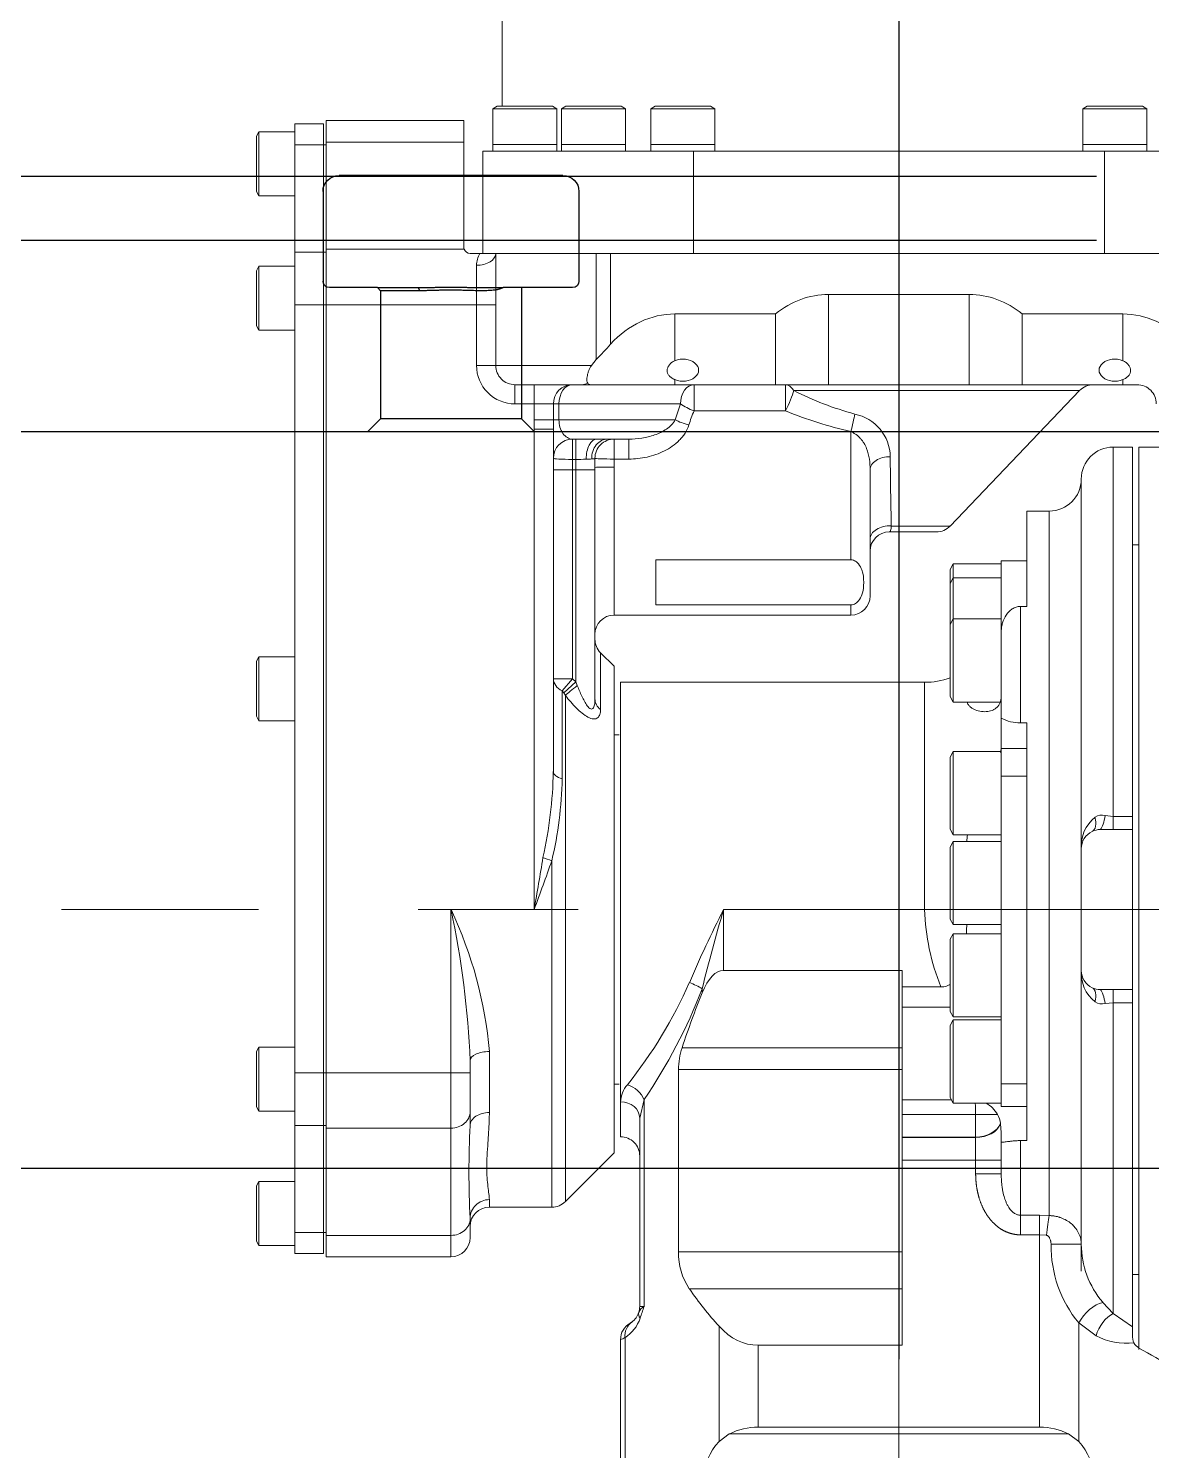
# Model space of a CAD drawing. Header units: millimetres. Extents: x 10462777 to 22643323, y 453826 to 1389191.
# Drawn here: x 11308204.7 to 11308380.3, y 597962.6 to 598184.8 of the extents above; entities that cross this region are included whole.
import ezdxf

# ---------------------------------------------------------------- set-up
doc = ezdxf.new("R2010")
doc.units = ezdxf.units.MM
doc.header["$LTSCALE"] = 200
doc.header["$MEASUREMENT"] = 0
for name, pattern in [('CENTER', [2, 1.25, -0.25, 0.25, -0.25]), ('CENTER2', [1.125, 0.75, -0.125, 0.125, -0.125]), ('DASHED', [3.5, 2, -1.5]), ('PHANTOM', [2.5, 1.25, -0.25, 0.25, -0.25, 0.25, -0.25])]:
    doc.linetypes.add(name, pattern=pattern)
doc.layers.get('0').update_dxf_attribs({"linetype": 'CONTINUOUS'})
for name, color, linetype in [('1', 1, 'CENTER'), ('2', 2, 'CONTINUOUS'), ('DV1_DEFAULT', 7, 'CONTINUOUS')]:
    doc.layers.add(name, color=color, linetype=linetype)
doc.layers.add('LAYOUT', color=8, linetype='CONTINUOUS', lineweight=25)
doc.layers.add('TOP$23', color=7, linetype='CONTINUOUS', true_color=0xffffff)

# ---------------------------------------------------------------- blocks, each defined once
blk = doc.blocks.new('r710ic')
at = {"layer": 'DV1_DEFAULT', "color": 7, "linetype": 'CENTER2', "lineweight": 0}
blk.add_line((273207.37, 104107.73), (273207.37, 104363.5), dxfattribs=at)
at = {"layer": 'DV1_DEFAULT', "color": 7, "linetype": 'Continuous', "lineweight": 0}
for p, q in [((273155.56, 104333.03), (273154.87, 104332.63)), ((273154.87, 104332.63), (273154.87, 104327.03)), ((273154.87, 104332.63), (273164.87, 104332.63)), ((273164.18, 104333.03), (273155.56, 104333.03)), ((273164.87, 104332.63), (273164.18, 104333.03)), ((273164.87, 104327.03), (273164.87, 104332.63)), ((273176.56, 104333.03), (273175.87, 104332.63)), ((273175.87, 104332.63), (273185.87, 104332.63)), ((273175.87, 104332.63), (273175.87, 104327.03)), ((273175.87, 104332.63), (273185.87, 104332.63)), ((273185.18, 104333.03), (273176.56, 104333.03)), ((273185.87, 104332.63), (273185.18, 104333.03)), ((273185.87, 104327.03), (273185.87, 104332.63)), ((273237.56, 104333.03), (273236.87, 104332.63)), ((273236.87, 104332.63), (273246.87, 104332.63)), ((273236.87, 104332.63), (273236.87, 104327.03)), ((273236.87, 104332.63), (273246.87, 104332.63)), ((273246.18, 104333.03), (273237.56, 104333.03)), ((273246.87, 104332.63), (273246.18, 104333.03)), ((273246.87, 104327.03), (273246.87, 104332.63)), ((273298.56, 104333.03), (273297.87, 104332.63)), ((273297.87, 104332.63), (273307.87, 104332.63)), ((273297.87, 104332.63), (273297.87, 104327.03)), ((273297.87, 104332.63), (273307.87, 104332.63)), ((273307.18, 104333.03), (273298.56, 104333.03)), ((273307.87, 104332.63), (273307.18, 104333.03)), ((273307.87, 104327.03), (273307.87, 104332.63)), ((273319.56, 104333.03), (273318.87, 104332.63)), ((273318.87, 104332.63), (273318.87, 104327.03)), ((273318.87, 104332.63), (273328.87, 104332.63)), ((273328.18, 104333.03), (273319.56, 104333.03)), ((273328.87, 104332.63), (273328.18, 104333.03)), ((273328.87, 104327.03), (273328.87, 104332.63)), ((273156.9, 104327.03), (273153.62, 104327.03)), ((273153.62, 104327.03), (273153.62, 104322.53)), ((273156.9, 104327.03), (273156.9, 104322.53)), ((273173.64, 104327.03), (273156.9, 104327.03)), ((273173.64, 104327.03), (273173.64, 104322.53)), ((273181.87, 104327.03), (273173.64, 104327.03)), ((273181.87, 104327.03), (273181.87, 104322.53)), ((273301.87, 104327.03), (273181.87, 104327.03)), ((273301.87, 104327.03), (273301.87, 104322.53)), ((273310.1, 104327.03), (273301.87, 104327.03)), ((273310.1, 104327.03), (273310.1, 104322.53)), ((273326.84, 104327.03), (273310.1, 104327.03)), ((273326.84, 104327.03), (273326.84, 104322.53)), ((273326.84, 104327.03), (273330.12, 104327.03)), ((273330.12, 104322.53), (273330.12, 104327.03)), ((273156.46, 104322.13), (273153.12, 104322.13)), ((273153.12, 104322.13), (273153.12, 104302.63)), ((273156.9, 104322.53), (273153.62, 104322.53)), ((273156.9, 104322.53), (273153.62, 104322.53)), ((273156.46, 104302.63), (273156.46, 104322.13)), ((273173.21, 104322.13), (273156.46, 104322.13)), ((273173.64, 104322.53), (273156.9, 104322.53)), ((273173.64, 104322.53), (273156.9, 104322.53)), ((273156.9, 104322.53), (273156.9, 104322.13)), ((273173.21, 104302.63), (273173.21, 104322.13)), ((273181.87, 104322.13), (273173.21, 104322.13)), ((273181.87, 104322.53), (273173.64, 104322.53)), ((273181.87, 104322.53), (273173.64, 104322.53)), ((273173.64, 104322.53), (273173.64, 104322.13)), ((273301.87, 104322.53), (273181.87, 104322.53)), ((273301.87, 104322.53), (273181.87, 104322.53)), ((273181.87, 104322.53), (273181.87, 104322.13)), ((273181.87, 104302.63), (273181.87, 104322.13)), ((273301.87, 104322.13), (273181.87, 104322.13)), ((273310.1, 104322.53), (273301.87, 104322.53)), ((273310.1, 104322.53), (273301.87, 104322.53)), ((273301.87, 104322.53), (273301.87, 104322.13)), ((273301.87, 104298.63), (273301.87, 104322.13)), ((273310.53, 104322.13), (273301.87, 104322.13)), ((273326.84, 104322.53), (273310.1, 104322.53)), ((273326.84, 104322.53), (273310.1, 104322.53)), ((273310.1, 104322.53), (273310.1, 104322.13)), ((273310.53, 104300.57), (273310.53, 104322.13)), ((273327.27, 104322.13), (273310.53, 104322.13)), ((273326.84, 104322.53), (273330.12, 104322.53)), ((273326.84, 104322.53), (273330.12, 104322.53)), ((273326.84, 104322.53), (273326.84, 104322.13)), ((273327.27, 104300.63), (273327.27, 104322.13)), ((273327.27, 104322.13), (273330.62, 104322.13)), ((273330.62, 104300.63), (273330.62, 104322.13)), ((273156.46, 104302.63), (273153.12, 104302.63)), ((273156.46, 104302.63), (273173.21, 104302.63)), ((273173.21, 104302.63), (273181.87, 104302.63)), ((273181.87, 104302.63), (273207.37, 104302.63)), ((273181.87, 104302.63), (273181.87, 104299.63)), ((273207.37, 104289.63), (273207.37, 104302.63)), ((273159.06, 104299.63), (273156.12, 104299.63)), ((273159.13, 104299.63), (273159.06, 104299.63)), ((273175.81, 104299.63), (273173.62, 104299.63)), ((273181.87, 104299.63), (273175.81, 104299.63)), ((273183.75, 104299.63), (273181.87, 104299.63)), ((273292.37, 104298.63), (273301.87, 104298.63)), ((273292.37, 104298.63), (273292.37, 104295.63)), ((273301.87, 104298.63), (273308.02, 104298.63)), ((273301.87, 104298.63), (273301.87, 104295.63)), ((273309.87, 104298.13), (273309.87, 104299.63)), ((273310.87, 104300.63), (273327.27, 104300.63)), ((273330.62, 104300.63), (273327.27, 104300.63)), ((273160.87, 104296.63), (273160.87, 104286.87)), ((273162.06, 104296.63), (273160.87, 104296.63)), ((273185.18, 104296.63), (273175.66, 104296.63)), ((273309.87, 104295.63), (273309.87, 104298.13)), ((273325.87, 104297.63), (273309.87, 104297.63)), ((273325.87, 104297.63), (273325.87, 104264.74)), ((273292.37, 104295.63), (273309.87, 104295.63)), ((273292.37, 104295.63), (273292.37, 104280.68)), ((273309.87, 104279.92), (273309.87, 104295.63)), ((273326.87, 104296.09), (273325.87, 104296.09)), ((273325.87, 104295.42), (273325.87, 104296.09)), ((273326.87, 104286.09), (273326.87, 104296.09)), ((273326.87, 104296.09), (273326.87, 104286.09)), ((273332.47, 104296.09), (273326.87, 104296.09)), ((273332.87, 104295.39), (273332.47, 104296.09)), ((273332.47, 104296.09), (273332.47, 104286.09)), ((273332.47, 104296.09), (273332.47, 104294.63)), ((273332.87, 104286.78), (273332.87, 104295.39)), ((273360.87, 104294.63), (273332.87, 104294.63)), ((273286.37, 104289.62), (273286.37, 104292.63)), ((273286.37, 104292.63), (273289.37, 104292.63)), ((273289.37, 104282.16), (273289.37, 104292.63)), ((273207.37, 104289.63), (273282.44, 104289.63)), ((273282.44, 104289.63), (273283.87, 104289.62)), ((273282.44, 104289.63), (273282.44, 104286.63)), ((273283.87, 104289.62), (273286.37, 104289.62)), ((273283.87, 104289.62), (273283.87, 104286.63)), ((273286.37, 104286.63), (273286.37, 104289.62)), ((273286.37, 104289.62), (273289.37, 104289.62)), ((273215, 104286.87), (273160.87, 104286.87)), ((273241.56, 104285.25), (273227.8, 104285.25)), ((273282.44, 104286.63), (273228.92, 104286.63)), ((273241.22, 104285), (273241.56, 104285.25)), ((273243.43, 104283.63), (273241.56, 104285.25)), ((273243.43, 104286.63), (273243.43, 104283.63)), ((273276.07, 104286.63), (273276.07, 104283.63)), ((273283.87, 104286.63), (273282.44, 104286.63)), ((273286.37, 104286.63), (273283.87, 104286.63)), ((273283.87, 104286.63), (273283.87, 104285.75)), ((273283.87, 104285.75), (273283.87, 104267.57)), ((273286.37, 104285.75), (273283.87, 104285.75)), ((273286.37, 104285.75), (273286.37, 104286.63)), ((273286.37, 104266.75), (273286.37, 104285.75)), ((273325.87, 104286.09), (273326.87, 104286.09)), ((273326.87, 104285.36), (273325.87, 104285.36)), ((273326.87, 104286.09), (273332.47, 104286.09)), ((273326.87, 104275.36), (273326.87, 104285.36)), ((273332.47, 104285.36), (273326.87, 104285.36)), ((273326.87, 104285.36), (273326.87, 104275.36)), ((273332.47, 104286.09), (273332.87, 104286.78)), ((273332.87, 104284.67), (273332.47, 104285.36)), ((273332.47, 104285.36), (273332.47, 104275.36)), ((273240.81, 104284.75), (273161.75, 104284.75)), ((273161.75, 104284.75), (273169.37, 104277.13)), ((273240.81, 104284.75), (273241.22, 104285)), ((273242.95, 104283.13), (273241.22, 104285)), ((273242.95, 104283.13), (273242.36, 104282.88)), ((273243.43, 104283.63), (273242.95, 104283.13)), ((273242.95, 104283.13), (273276.07, 104283.13)), ((273276.07, 104283.63), (273243.43, 104283.63)), ((273277.7, 104283.63), (273276.07, 104283.63)), ((273276.07, 104283.13), (273276.07, 104283.63)), ((273276.07, 104283.13), (273276.07, 104280.13)), ((273276.07, 104283.13), (273277.7, 104283.13)), ((273280.87, 104283.63), (273277.7, 104283.63)), ((273277.7, 104283.13), (273277.7, 104283.63)), ((273280.87, 104283.13), (273277.7, 104283.13)), ((273280.87, 104279.83), (273280.87, 104283.63)), ((273332.87, 104276.05), (273332.87, 104284.67)), ((273289.37, 104280.81), (273289.37, 104282.16)), ((273289.37, 104267.63), (273289.37, 104280.81)), ((273238.61, 104279.25), (273247.49, 104279.25)), ((273276.07, 104280.13), (273240.27, 104280.13)), ((273245.37, 104277.13), (273247.49, 104279.25)), ((273276.44, 104280.13), (273276.07, 104280.13)), ((273276.44, 104280.13), (273277.87, 104280.13)), ((273280.87, 104279.83), (273280.87, 104278.12)), ((273293.3, 104279.92), (273292.37, 104280.68)), ((273293.3, 104279.92), (273309.87, 104279.92)), ((273309.87, 104279.92), (273309.87, 104277.68)), ((273169.37, 104277.13), (273245.37, 104277.13)), ((273180.07, 104277.13), (273180.07, 104276.33)), ((273234.67, 104276.33), (273234.67, 104277.13)), ((273253.37, 104277.13), (273253.37, 104240.13)), ((273253.37, 104277.13), (273276.49, 104277.13)), ((273277.75, 104277.13), (273276.49, 104277.13)), ((273277.75, 104274.85), (273277.75, 104277.13)), ((273280.87, 104277.13), (273277.75, 104277.13)), ((273280.87, 104274.85), (273280.87, 104278.12)), ((273309.87, 104277.68), (273295.7, 104277.68)), ((273309.87, 104174.63), (273309.87, 104277.68)), ((273075.37, 104276.13), (273140.17, 104276.13)), ((273140.48, 104275.43), (273075.37, 104275.43)), ((273142.77, 104274.63), (273142.93, 104274.39)), ((273177.33, 104276.13), (273171.87, 104276.13)), ((273177.33, 104276.13), (273242.87, 104276.13)), ((273242.87, 104228.62), (273242.87, 104276.13)), ((273280.87, 104274.85), (273277.75, 104274.85)), ((273325.87, 104275.36), (273326.87, 104275.36)), ((273326.87, 104275.36), (273332.47, 104275.36)), ((273332.47, 104275.36), (273332.87, 104276.05)), ((273145.37, 104273.13), (273145.37, 104272.46)), ((273145.37, 104273.13), (273174.79, 104273.13)), ((273177.68, 104272.46), (273145.37, 104272.46)), ((273177.68, 104272.46), (273174.79, 104273.13)), ((273254.97, 104240.13), (273254.97, 104270.63)), ((273262, 104270.63), (273254.97, 104270.63)), ((273262, 104270.63), (273262, 104240.13)), ((273326.87, 104271.38), (273325.87, 104271.38)), ((273326.87, 104271.38), (273326.87, 104261.38)), ((273332.47, 104271.38), (273326.87, 104271.38)), ((273326.87, 104271.38), (273326.87, 104261.38)), ((273332.87, 104270.69), (273332.47, 104271.38)), ((273332.47, 104271.38), (273332.47, 104261.38)), ((273332.87, 104262.07), (273332.87, 104270.69)), ((273289.37, 104267.63), (273290.15, 104267.63)), ((273289.37, 104251.92), (273289.37, 104267.63)), ((273293.12, 104267.63), (273300.42, 104267.63)), ((273300.42, 104267.63), (273300.42, 104251.92)), ((273325.87, 104268.88), (273325.87, 104264.74)), ((273148.13, 104265.37), (273148.13, 104232.13)), ((273153.87, 104267.06), (273182.37, 104267.06)), ((273153.87, 104267.06), (273153.87, 104232.13)), ((273182.37, 104267.06), (273182.37, 104232.13)), ((273185.79, 104266.52), (273185.79, 104232.13)), ((273194.35, 104263.37), (273194.98, 104263.37)), ((273285.29, 104250.33), (273285.29, 104264.62)), ((273285.29, 104264.62), (273289.37, 104264.62)), ((273309.87, 104264.74), (273325.87, 104264.74)), ((273325.87, 104264.74), (273325.87, 104200.52)), ((273124.26, 104260.73), (273142.27, 104260.73)), ((273125.44, 104259.13), (273124.26, 104260.73)), ((273325.87, 104261.38), (273326.87, 104261.38)), ((273326.87, 104261.38), (273332.47, 104261.38)), ((273332.47, 104261.38), (273332.87, 104262.07)), ((273125.44, 104259.13), (273125.44, 104206.13)), ((273197.87, 104260.03), (273197.87, 104232.13)), ((273207.37, 104260.03), (273197.87, 104260.03)), ((273207.37, 104228.63), (273207.37, 104260.03)), ((273126.51, 104210.63), (273126.51, 104254.62)), ((273139.29, 104254.62), (273126.51, 104254.62)), ((273139.29, 104254.62), (273139.29, 104232.13)), ((273289.37, 104251.92), (273300.42, 104251.92)), ((273289.37, 104243.63), (273289.37, 104251.92)), ((273285.29, 104250.33), (273289.37, 104250.33)), ((273288.44, 104204.38), (273288.44, 104249.07)), ((273289.37, 104243.63), (273303.47, 104243.63)), ((273289.37, 104221.63), (273289.37, 104243.63)), ((273303.47, 104243.63), (273303.47, 104221.63)), ((273254.97, 104240.13), (273253.37, 104240.13)), ((273262, 104240.13), (273282.04, 104240.13)), ((273276.04, 104237.13), (273256.37, 104237.13)), ((273266.37, 104226.77), (273266.37, 104234.13)), ((273168.23, 104232.13), (273139.29, 104232.13)), ((273168.23, 104220.63), (273168.23, 104232.13)), ((273171.76, 104232.13), (273168.23, 104232.13)), ((273171.76, 104220.63), (273171.76, 104232.13)), ((273171.83, 104232.13), (273171.76, 104232.13)), ((273175.37, 104232.13), (273171.83, 104232.13)), ((273171.83, 104220.63), (273171.83, 104232.13)), ((273175.37, 104220.63), (273175.37, 104232.13)), ((273177.66, 104232.13), (273175.37, 104232.13)), ((273177.66, 104224.44), (273177.66, 104232.13)), ((273177.66, 104232.13), (273192.12, 104232.13)), ((273192.12, 104224.63), (273192.12, 104232.13)), ((273192.12, 104232.13), (273195.29, 104232.13)), ((273195.29, 104232.13), (273195.29, 104226.07)), ((273197.87, 104232.13), (273195.29, 104232.13)), ((273242.87, 104232.63), (273266.37, 104232.63)), ((273267.29, 104233.81), (273267.29, 104224.61)), ((273207.37, 104224.62), (273207.37, 104228.63)), ((273207.37, 104228.63), (273242.87, 104228.63)), ((273177.98, 104224.63), (273177.12, 104224.13)), ((273177.12, 104224.13), (273190.12, 104224.13)), ((273177.12, 104224.13), (273177.12, 104216.63)), ((273189.25, 104224.63), (273177.98, 104224.63)), ((273190.12, 104224.13), (273189.25, 104224.63)), ((273190.12, 104216.63), (273190.12, 104224.13)), ((273191.45, 104224.63), (273190.59, 104224.13)), ((273190.59, 104224.13), (273203.59, 104224.13)), ((273190.59, 104224.13), (273190.59, 104216.63)), ((273202.72, 104224.63), (273191.45, 104224.63)), ((273203.59, 104224.13), (273202.72, 104224.63)), ((273203.59, 104216.63), (273203.59, 104224.13)), ((273205.87, 104224.63), (273205.01, 104224.13)), ((273205.01, 104224.13), (273218.01, 104224.13)), ((273205.01, 104224.13), (273205.01, 104216.63)), ((273217.14, 104224.63), (273205.87, 104224.63)), ((273218.01, 104224.13), (273217.14, 104224.63)), ((273218.01, 104216.63), (273218.01, 104224.13)), ((273219.91, 104224.63), (273219.05, 104224.13)), ((273219.05, 104224.13), (273232.05, 104224.13)), ((273219.05, 104224.13), (273219.05, 104216.63)), ((273231.18, 104224.63), (273219.91, 104224.63)), ((273232.05, 104224.13), (273231.18, 104224.63)), ((273232.05, 104216.63), (273232.05, 104224.13)), ((273240.64, 104224.63), (273239.78, 104224.13)), ((273239.78, 104224.13), (273252.78, 104224.13)), ((273239.78, 104224.13), (273239.78, 104216.63)), ((273251.91, 104224.63), (273240.64, 104224.63)), ((273248.37, 104224.13), (273261.37, 104224.13)), ((273258.3, 104224.63), (273251.91, 104224.63)), ((273252.78, 104224.13), (273251.91, 104224.63)), ((273252.78, 104224.13), (273259.17, 104224.13)), ((273252.78, 104216.63), (273252.78, 104224.13)), ((273259.17, 104224.13), (273258.3, 104224.63)), ((273260.5, 104224.63), (273258.3, 104224.63)), ((273259.17, 104216.63), (273259.17, 104224.13)), ((273261.37, 104224.13), (273260.5, 104224.63)), ((273261.37, 104216.63), (273261.37, 104224.13)), ((273267.29, 104224.61), (273288.44, 104204.38)), ((273218.02, 104216.63), (273218.02, 104221.99)), ((273289.37, 104221.63), (273303.47, 104221.63)), ((273289.37, 104213.34), (273289.37, 104221.63)), ((273166.08, 104216.63), (273166.08, 104220.63)), ((273166.08, 104220.63), (273168.23, 104220.63)), ((273168.23, 104216.63), (273168.23, 104220.63)), ((273168.23, 104220.63), (273171.76, 104220.63)), ((273171.76, 104220.63), (273171.83, 104220.63)), ((273171.83, 104220.63), (273175.37, 104220.63)), ((273175.37, 104217.23), (273175.37, 104220.63)), ((273166.08, 104216.63), (273171.06, 104216.63)), ((273172.52, 104216.63), (273171.06, 104216.63)), ((273173.88, 104216.76), (273172.52, 104216.63)), ((273173.94, 104216.76), (273173.88, 104216.76)), ((273176.62, 104216.63), (273176.62, 104212.63)), ((273180.12, 104216.63), (273176.62, 104216.63)), ((273180.12, 104212.63), (273180.12, 104216.63)), ((273180.12, 104216.63), (273228.22, 104216.63)), ((273228.22, 104212.63), (273228.22, 104216.63)), ((273232.55, 104216.63), (273228.22, 104216.63)), ((273232.55, 104212.63), (273232.55, 104216.63)), ((273237.28, 104216.63), (273233.09, 104216.63)), ((273237.26, 104216.63), (273250.85, 104216.63)), ((273252.01, 104216.63), (273250.85, 104216.63)), ((273261.87, 104216.63), (273252.01, 104216.63)), ((273261.87, 104212.63), (273261.87, 104216.63)), ((273159.62, 104213.63), (273156.55, 104213.63)), ((273156.55, 104210.63), (273156.55, 104213.63)), ((273171.27, 104213.63), (273159.62, 104213.63)), ((273159.62, 104213.63), (273159.62, 104210.63)), ((273171.27, 104212.63), (273171.27, 104213.63)), ((273171.27, 104212.63), (273236.54, 104212.63)), ((273254.74, 104213.63), (273236.54, 104213.63)), ((273236.54, 104213.63), (273236.54, 104212.63)), ((273254.74, 104212.63), (273254.74, 104213.63)), ((273269.62, 104212.63), (273254.74, 104212.63)), ((273269.62, 104209.13), (273269.62, 104212.63)), ((273289.37, 104197.63), (273289.37, 104213.34)), ((273289.37, 104213.34), (273300.42, 104213.34)), ((273300.42, 104213.34), (273300.42, 104197.63)), ((273126.51, 104210.63), (273156.55, 104210.63)), ((273156.48, 104209.56), (273156.55, 104210.63)), ((273159.62, 104210.63), (273156.55, 104210.63)), ((273159.62, 104210.63), (273159.55, 104209.13)), ((273155.07, 104204.13), (273155.07, 104208.84)), ((273269.62, 104209.13), (273159.55, 104209.13)), ((273124.26, 104204.52), (273125.44, 104206.13)), ((273142.78, 104204.52), (273124.26, 104204.52)), ((273140.76, 104201.81), (273142.78, 104204.52)), ((273197.87, 104204.13), (273150.87, 104204.13)), ((273155.07, 104204.13), (273197.87, 104204.13)), ((273197.87, 104204.13), (273216.87, 104204.13)), ((273274.62, 104204.13), (273216.87, 104204.13)), ((273263.87, 104204.13), (273216.87, 104204.13)), ((273326.87, 104203.88), (273325.87, 104203.88)), ((273326.87, 104203.88), (273326.87, 104193.88)), ((273326.87, 104203.88), (273326.87, 104193.88)), ((273332.47, 104203.88), (273326.87, 104203.88)), ((273332.87, 104203.19), (273332.47, 104203.88)), ((273332.47, 104203.88), (273332.47, 104193.88)), ((273332.87, 104194.57), (273332.87, 104203.19)), ((273146, 104200.77), (273144.26, 104199.13)), ((273194.87, 104199.13), (273194.87, 104201.13)), ((273219.87, 104201.13), (273219.87, 104199.13)), ((273144.26, 104199.13), (273142.17, 104196.13)), ((273144.26, 104199.13), (273192.82, 104199.13)), ((273192.82, 104199.13), (273192.68, 104200.38)), ((273192.82, 104199.13), (273194.87, 104199.13)), ((273192.82, 104196.13), (273192.82, 104199.13)), ((273194.87, 104196.13), (273194.87, 104199.13)), ((273219.87, 104199.13), (273219.87, 104196.13)), ((273221.91, 104199.13), (273219.87, 104199.13)), ((273222.06, 104200.38), (273221.91, 104199.13)), ((273221.91, 104199.13), (273221.91, 104196.13)), ((273279.62, 104199.13), (273221.91, 104199.13)), ((273279.62, 104196.13), (273279.62, 104199.13)), ((273325.87, 104200.52), (273309.87, 104200.52)), ((273325.87, 104200.52), (273325.87, 104167.63)), ((273325.87, 104200.52), (273325.87, 104196.38)), ((273289.37, 104197.63), (273290.16, 104197.63)), ((273289.37, 104195.4), (273289.37, 104197.63)), ((273293.12, 104197.63), (273300.42, 104197.63)), ((273279.62, 104195.13), (273138.61, 104195.13)), ((273142.17, 104196.13), (273140.87, 104196.13)), ((273142.17, 104196.13), (273192.82, 104196.13)), ((273150.37, 104196.13), (273150.37, 104195.13)), ((273194.87, 104196.13), (273192.82, 104196.13)), ((273219.87, 104196.13), (273194.87, 104196.13)), ((273221.91, 104196.13), (273219.87, 104196.13)), ((273279.62, 104196.13), (273221.91, 104196.13)), ((273264.37, 104195.13), (273264.37, 104196.13)), ((273279.62, 104182.63), (273279.62, 104195.13)), ((273332.47, 104193.88), (273332.87, 104194.57)), ((273325.87, 104193.88), (273326.87, 104193.88)), ((273326.87, 104193.88), (273332.47, 104193.88))]:
    blk.add_line(p, q, dxfattribs=at)
at = {"layer": 'DV1_DEFAULT', "color": 1, "linetype": 'CENTER2', "lineweight": 0}
for p, q in [((274132.55, 104232.63), (269847.55, 104232.63)), ((269950.18, 104232.63), (274235.19, 104232.63))]:
    blk.add_line(p, q, dxfattribs=at)
at = {"layer": 'DV1_DEFAULT', "color": 7, "linetype": 'Continuous', "lineweight": 0}
for centre, radius, start, end in [((273156.12, 104302.63), 3, 180, 270), ((273177.36, 104444.41), 144.93, 272.5256, 281.9501), ((273179.58, 104361.36), 64.98, 274.9417, 295.3188), ((273157.87, 104296.63), 3, 0, 90), ((273166.38, 104166.46), 133.36, 86.8872, 93.1128), ((273292.37, 104292.63), 6, 90, 180), ((273308, 104294.9), 3.73, 59.9753, 89.664), ((273310.87, 104299.63), 1, 109.8614, 180), ((273310.87, 104299.63), 1, 90, 109.8614), ((273292.37, 104292.63), 3, 90, 180), ((273326.61, 104607.7), 339.68, 249.4493, 250.818), ((273314.03, 104893.5), 613.22, 259.98284, 260.7527), ((273230.19, 104353.53), 66.91, 257.3152, 268.9207), ((273163.87, 104286.87), 3, 180, 225), ((273228.97, 104345.82), 60.58, 256.6687, 268.8986), ((273277.87, 104283.63), 3, 0, 90), ((273331.8, 104283.06), 54.1, 179.9237, 181.669), ((273301.49, 104282.25), 23.78, 181.8621, 183.9278), ((273289.91, 104280.8), 0.543, 122.2194, 179.0103), ((273249.61, 104277.13), 3, 90, 135), ((273250.37, 104277.13), 3, 0, 90), ((273341.59, 104329.18), 68.98, 225.5706, 228.2907), ((273140.17, 104273.13), 3, 30, 90), ((273149.14, 104279.75), 9.67, 201.9914, 206.5067), ((273145.53, 104278.75), 6.04, 213.3172, 250.5313), ((273145.37, 104276.13), 3, 215.5222, 252.0454), ((273168.87, 104276.13), 3, 270, 0), ((273177.03, 104271.53), 4.61, 49.9102, 86.2763), ((273225.27, 104331.66), 72.48, 231.3459, 246.1338), ((273165.22, 104336.85), 67.38, 251.2119, 252.8652), ((273145.37, 104276.13), 3, 252.0454, 270), ((273143.68, 104271.48), 1.95, 30.0987, 66.9957), ((273225.21, 104341.91), 84.16, 235.6133, 248.9444), ((273276.87, 104242.01), 26.5, 68.9925, 74.6835), ((273153.72, 104257.01), 10.06, 89.1336, 123.7162), ((273182.4, 104256.22), 10.84, 71.776, 90.1576), ((273119.07, 104086.19), 194.98, 63.0714, 66.7792), ((273118.41, 104254.53), 8.53, 46.686, 90.2594), ((273121.99, 103968.04), 304.22, 73.7005, 76.1179), ((273116.51, 104254.62), 10, 0, 26.7609), ((273341.09, 104226.94), 60.5, 157.2618, 167.4122), ((273335.02, 104225.72), 52.1, 153.3733, 164.6315), ((273256.37, 104240.13), 3, 180, 270), ((273278, 104240.88), 6.91, 270.8988, 348.697), ((273263.37, 104234.13), 3, 0, 90), ((273280.73, 103693.49), 540.49, 90.278, 91.4249), ((273208.74, 104192.35), 36.31, 92.1712, 111.7576), ((273254.82, 104228.62), 11.95, 179.974, 199.6406), ((273269.37, 104226.77), 3, 180, 226.273), ((273175.34, 104243.71), 23.08, 270.0789, 274.4279), ((273173.19, 104221.16), 4.49, 298.9787, 331.0976), ((273173.73, 104219.82), 3.06, 273.7582, 302.222), ((273243.08, 104213.65), 6.54, 152.9109, 180.1759), ((273116.51, 104210.63), 10, 333.2391, 0), ((273154.82, 104189.91), 18.93, 89.2573, 129.4874), ((273274.62, 104209.13), 5, 180, 270), ((273118.41, 104210.73), 8.53, 269.7406, 313.314), ((273155.1, 104190.14), 13.98, 90.1196, 130.5583), ((273197.47, 104198.33), 5.81, 86.0349, 141.1289), ((273197.87, 104201.13), 3, 90, 154.7713), ((273217.27, 104198.33), 5.81, 38.8711, 93.9651), ((273216.87, 104201.13), 3, 25.2287, 90), ((273274.62, 104199.13), 5, 0, 90), ((273286.37, 104202.21), 3, 0, 46.273), ((273150.03, 104197.03), 10.43, 152.7061, 186.2422), ((273194.72, 104200.86), 2.1, 148.0839, 193.3622), ((273197.87, 104201.13), 3, 154.7713, 180), ((273216.87, 104201.13), 3, 0, 25.2287), ((273220.04, 104200.87), 2.08, 346.3775, 32.1764), ((272998.28, 104272.22), 160.33, 329.0762, 331.2619), ((273140.62, 104194.1), 2.03, 117.9962, 149.5314), ((273140.72, 104193.69), 2.44, 86.5827, 115.6655), ((273286.37, 104195.4), 3, 270, 0)]:
    blk.add_arc(centre, radius, start, end, dxfattribs=at)
for centre, major_axis, ratio, start_param, end_param in [((273159.06, 104302.63), (0, 3), 0.866025, 1.570796, 3.141593), ((273175.81, 104302.63), (0, 3), 0.866025, 1.570796, 3.141593), ((273159.13, 104296.63), (0, -3), 0.974423, 1.570796, 3.141593), ((273173.62, 104296.63), (0, -3), 0.681825, 1.570796, 3.141593), ((273183.75, 104296.63), (0, -3), 0.477213, 1.570796, 3.141593), ((273309.87, 104298.63), (0, 3), 0.615385, 1.570796, 3.141593), ((273215.49, 104286.87), (0.92, 2.86), 0.156431, 1.117977, 1.621049), ((273228.92, 104283.63), (0, 3), 0.444024, 0, 0.999836), ((273243.43, 104283.63), (0, 3), 0.742887, 0, 0.999836), ((273277.87, 104283.63), (0, 3), 0.055245, 0, 1.570796), ((273283.87, 104283.63), (3, 0), 0.707107, 1.570796, 3.141593), ((273286.37, 104283.63), (-3, 0), 0.999182, 3.141593, 4.712389), ((273286.37, 104283.63), (-3, 0), 0.707107, 3.141593, 4.712389), ((273242.36, 104282.63), (-1.84, 2.37), 0.051248, 4.778235, 5.780636), ((273277.87, 104279.83), (3, 0), 0.549896, 0, 1.618424), ((273292.37, 104282.16), (-3, 0), 0.745356, 0, 0.413988), ((273240.27, 104277.13), (0, 3), 0.778773, 0, 0.785398), ((273276.44, 104277.13), (0, -3), 0.016199, 1.570796, 3.141593), ((273277.87, 104277.13), (0, 3), 0.037736, 0.007133, 1.570788), ((273277.87, 104278.12), (3, 0), 0.835158, 0, 1.603978), ((273277.87, 104277.13), (3, 0), 0.999975, 0, 1.57128), ((273282.11, 104267.63), (18.31, 0), 0.819152, 0, 0.734723), ((273140.48, 104272.64), (2.44, 1.74), 0.900308, 0, 0.999563), ((273174.79, 104276.13), (0, -3), 0.846251, 0, 1.570796), ((273177.68, 104275.06), (-1.72, -2.46), 0.704334, 0.782105, 2.028691), ((273143.52, 104270.42), (0.92, 2.85), 0.493859, 0, 0.580685), ((273283.87, 104265.44), (0.79, 2.89), 0.255391, 0.820314, 1.640629), ((273291.64, 104266.38), (0, 2.46), 0.700208, 1.037424, 5.245761), ((273194.27, 104232.63), (-65.69, 0), 0.700208, 5.491094, 5.625921), ((273100.33, 104232.63), (126.38, 0), 0.36397, 0.731905, 0.828267), ((273194.98, 104265.37), (-1.06, -2.81), 0.303006, 0.895624, 1.684962), ((273276.87, 104239.89), (0, 26.5), 0.886792, 5.916535, 6.015862), ((273286.37, 104264.62), (-1.08, -2.8), 0.337461, 3.991427, 4.841261), ((273286.37, 104264.62), (-3, 0), 0.707107, 3.141593, 4.712389), ((273184.13, 104260.03), (13.74, 0), 0.36397, 0, 0.731905), ((273153.57, 104254.62), (14.28, 0), 0.700208, 2.484329, 3.141593), ((273285.16, 104243.63), (18.31, 0), 0.819152, 0, 0.585718), ((273286.37, 104250.33), (-2.73, 1.25), 0.158063, 1.238875, 2.504087), ((273286.37, 104250.33), (3, 0), 0.581871, 5.475569, 6.283185), ((273282.71, 104240.13), (-2.92, 0.69), 0.052107, 1.354796, 2.373224), ((273265.22, 104234.13), (0, 3), 0.695167, 4.605817, 6.283185), ((273276.04, 104234.13), (0, 3), 0.692187, 4.659586, 6.283185), ((273285.16, 104221.63), (18.31, 0), 0.819152, 5.6975, 6.283185), ((273174.59, 104220.63), (0, -4), 0.707107, 4.712389, 6.027813), ((273174.66, 104220.63), (0, -4), 0.707107, 4.712389, 6.023777), ((273156.48, 104209.13), (3.98, -0.36), 0.107119, 0.699701, 1.580455), ((273142.78, 104202.08), (3, -2.64), 0.50125, 0.607071, 1.986328), ((273140.76, 104199.13), (3.57, -1.8), 0.627675, 0.675538, 1.87659), ((273192.09, 104201.13), (2.98, 0.35), 0.274963, 4.880317, 5.883488), ((273192.44, 104203.69), (2.71, -1.28), 0.483429, 5.11644, 6.283185), ((273222.3, 104203.69), (2.71, 1.28), 0.483429, 3.141593, 4.308338), ((273222.65, 104201.13), (-2.98, 0.35), 0.274963, 0.399698, 1.402869), ((273291.64, 104198.88), (0, -2.46), 0.700208, 1.037424, 5.245761), ((273282.11, 104197.63), (18.31, 0), 0.819152, 4.880973, 6.283185)]:
    blk.add_ellipse(centre, major_axis=major_axis, ratio=ratio, start_param=start_param, end_param=end_param, dxfattribs=at)
for points, degree, knots in [([(273175.66, 104296.63), (273174.81, 104296.63), (273174, 104296.66), (273172.44, 104296.75), (273171.69, 104296.8), (273170.26, 104296.9), (273169.57, 104296.95), (273168.27, 104297.02), (273167.65, 104297.03), (273166.5, 104297.03), (273165.97, 104297.01), (273164.97, 104296.95), (273164.52, 104296.9), (273163.68, 104296.8), (273163.3, 104296.75), (273162.62, 104296.66), (273162.32, 104296.63), (273162.06, 104296.63)], 3, [0, 0, 0, 0, 0.125, 0.125, 0.25, 0.25, 0.375, 0.375, 0.5, 0.5, 0.625, 0.625, 0.75, 0.75, 0.875, 0.875, 1, 1, 1, 1]), ([(273238.61, 104279.25), (273238.34, 104279.25), (273238.08, 104279.28), (273237.75, 104279.39), (273237.65, 104279.44), (273237.47, 104279.56), (273237.39, 104279.63), (273237.26, 104279.79), (273237.22, 104279.89), (273237.16, 104280.11), (273237.15, 104280.23), (273237.16, 104280.48), (273237.19, 104280.62), (273237.28, 104280.91), (273237.35, 104281.06), (273237.59, 104281.52), (273237.8, 104281.83), (273238.3, 104282.45), (273238.57, 104282.75), (273239.16, 104283.34), (273239.48, 104283.63), (273240.13, 104284.2), (273240.46, 104284.48), (273240.81, 104284.75)], 3, [0, 0, 0, 0, 0.125, 0.125, 0.1875, 0.1875, 0.25, 0.25, 0.3125, 0.3125, 0.375, 0.375, 0.4375, 0.4375, 0.5, 0.5, 0.625, 0.625, 0.75, 0.75, 0.875, 0.875, 1, 1, 1, 1]), ([(273242.36, 104282.88), (273241.8, 104282.66), (273241.25, 104282.43), (273240.18, 104281.93), (273239.65, 104281.66), (273238.98, 104281.16), (273238.78, 104280.98), (273238.64, 104280.61), (273238.74, 104280.45), (273239.23, 104280.16), (273239.75, 104280.13), (273240.27, 104280.13)], 3, [0, 0, 0, 0, 0.25, 0.25, 0.5, 0.5, 0.625, 0.625, 0.75, 0.75, 1, 1, 1, 1]), ([(273292.37, 104280.68), (273292.24, 104280.76), (273292.1, 104280.84), (273291.8, 104280.99), (273291.64, 104281.06), (273291.32, 104281.18), (273291.16, 104281.23), (273290.86, 104281.3), (273290.71, 104281.33), (273290.45, 104281.37), (273290.34, 104281.38), (273290.13, 104281.39), (273290.04, 104281.39), (273289.8, 104281.36), (273289.7, 104281.31), (273289.62, 104281.26)], 3, [0, 0, 0, 0, 0.125, 0.125, 0.25, 0.25, 0.375, 0.375, 0.5, 0.5, 0.625, 0.625, 0.75, 0.75, 1, 1, 1, 1]), ([(273277.87, 104280.13), (273277.85, 104280.13), (273277.83, 104280.17), (273277.8, 104280.3), (273277.8, 104280.35), (273277.78, 104280.47), (273277.78, 104280.54), (273277.77, 104280.62)], 3, [0, 0, 0, 0, 0.5, 0.5, 0.75, 0.75, 1, 1, 1, 1]), ([(273283.08, 104265.44), (273282.62, 104265.58), (273282.2, 104265.79), (273281.6, 104266.17), (273281.4, 104266.31), (273281.03, 104266.61), (273280.85, 104266.77), (273280.34, 104267.28), (273280.04, 104267.64), (273279.48, 104268.43), (273279.23, 104268.85), (273278.8, 104269.7), (273278.62, 104270.14), (273278.3, 104271.05), (273278.17, 104271.52), (273277.86, 104272.93), (273277.75, 104273.88), (273277.75, 104274.85)], 3, [0, 0, 0, 0, 0.125, 0.125, 0.1875, 0.1875, 0.25, 0.25, 0.375, 0.375, 0.5, 0.5, 0.625, 0.625, 0.75, 0.75, 1, 1, 1, 1]), ([(273280.87, 104274.85), (273280.87, 104274.16), (273280.92, 104273.47), (273281.13, 104272.12), (273281.29, 104271.45), (273281.64, 104270.48), (273281.77, 104270.16), (273282.07, 104269.54), (273282.24, 104269.24), (273282.63, 104268.68), (273282.84, 104268.41), (273283.32, 104267.94), (273283.57, 104267.73), (273283.87, 104267.57)], 3, [0, 0, 0, 0, 0.25, 0.25, 0.5, 0.5, 0.625, 0.625, 0.75, 0.75, 0.875, 0.875, 1, 1, 1, 1]), ([(273293.12, 104267.63), (273293.04, 104267.83), (273292.93, 104268), (273292.7, 104268.3), (273292.57, 104268.43), (273292.3, 104268.63), (273292.16, 104268.71), (273291.88, 104268.81), (273291.74, 104268.83), (273291.45, 104268.84), (273291.31, 104268.82), (273291.04, 104268.72), (273290.91, 104268.64), (273290.66, 104268.44), (273290.55, 104268.32), (273290.34, 104268.01), (273290.24, 104267.83), (273290.15, 104267.63)], 3, [0, 0, 0, 0, 0.125, 0.125, 0.25, 0.25, 0.375, 0.375, 0.5, 0.5, 0.625, 0.625, 0.75, 0.75, 0.875, 0.875, 1, 1, 1, 1]), ([(273262, 104240.13), (273262, 104239.84), (273261.9, 104239.59), (273261.66, 104239.2), (273261.51, 104239.05), (273261.07, 104238.69), (273260.75, 104238.53), (273259.79, 104238.19), (273259.14, 104238.12), (273257.83, 104238.12), (273257.18, 104238.19), (273256.22, 104238.53), (273255.9, 104238.68), (273255.45, 104239.05), (273255.31, 104239.2), (273255.07, 104239.58), (273254.97, 104239.84), (273254.97, 104240.13)], 3, [0, 0, 0, 0, 0.0625, 0.0625, 0.125, 0.125, 0.25, 0.25, 0.5, 0.5, 0.75, 0.75, 0.875, 0.875, 0.9375, 0.9375, 1, 1, 1, 1]), ([(273276.04, 104237.13), (273276.61, 104237.13), (273277.17, 104237.16), (273278.3, 104237.33), (273278.85, 104237.46), (273279.67, 104237.78), (273279.94, 104237.91), (273280.32, 104238.14), (273280.45, 104238.23), (273280.7, 104238.41), (273280.82, 104238.5), (273281.17, 104238.81), (273281.38, 104239.04), (273281.66, 104239.42), (273281.75, 104239.56), (273281.91, 104239.84), (273281.98, 104239.98), (273282.04, 104240.13)], 3, [0, 0, 0, 0, 0.25, 0.25, 0.5, 0.5, 0.625, 0.625, 0.6875, 0.6875, 0.75, 0.75, 0.875, 0.875, 0.9375, 0.9375, 1, 1, 1, 1]), ([(273267.29, 104233.81), (273267.14, 104233.82), (273267.01, 104233.84), (273266.78, 104233.87), (273266.68, 104233.89), (273266.52, 104233.94), (273266.46, 104233.97), (273266.39, 104234.04), (273266.37, 104234.08), (273266.37, 104234.13)], 3, [0, 0, 0, 0, 0.25, 0.25, 0.5, 0.5, 0.75, 0.75, 1, 1, 1, 1]), ([(273195.68, 104224.63), (273195.64, 104224.68), (273195.61, 104224.73), (273195.52, 104224.92), (273195.46, 104225.05), (273195.37, 104225.33), (273195.34, 104225.48), (273195.3, 104225.77), (273195.29, 104225.92), (273195.29, 104226.07)], 3, [0.8930785, 0.8930785, 0.8930785, 0.8930785, 0.90625, 0.90625, 0.9375, 0.9375, 0.96875, 0.96875, 1, 1, 1, 1]), ([(273205, 104222.02), (273204.63, 104222.03), (273204.25, 104222.04), (273203.78, 104222.06), (273203.68, 104222.07), (273203.58, 104222.07)], 3, [0.1688031, 0.1688031, 0.1688031, 0.1688031, 0.25, 0.25, 0.2708745, 0.2708745, 0.2708745, 0.2708745]), ([(273239.72, 104221.93), (273239.55, 104221.88), (273239.4, 104221.79), (273239.14, 104221.59), (273239.03, 104221.47), (273238.83, 104221.21), (273238.74, 104221.07), (273238.52, 104220.62), (273238.42, 104220.3), (273238.32, 104219.8), (273238.3, 104219.63), (273238.28, 104219.3), (273238.28, 104219.14), (273238.31, 104218.66), (273238.38, 104218.35), (273238.54, 104217.93), (273238.61, 104217.8), (273238.76, 104217.54), (273238.85, 104217.43), (273239.16, 104217.11), (273239.41, 104216.93), (273239.87, 104216.75), (273240.04, 104216.71), (273240.4, 104216.64), (273240.59, 104216.63), (273240.79, 104216.63)], 3, [0.0557592, 0.0557592, 0.0557592, 0.0557592, 0.125, 0.125, 0.1875, 0.1875, 0.25, 0.25, 0.375, 0.375, 0.4375, 0.4375, 0.5, 0.5, 0.625, 0.625, 0.6875, 0.6875, 0.75, 0.75, 0.875, 0.875, 0.9375, 0.9375, 0.9999959, 0.9999959, 0.9999959, 0.9999959]), ([(273156.55, 104213.63), (273156.55, 104214.46), (273156.8, 104215.27), (273157.04, 104216.04), (273157.5, 104216.74), (273157.92, 104217.38), (273158.5, 104217.94), (273159.04, 104218.46), (273159.7, 104218.9), (273160.96, 104219.72), (273162.56, 104220.16), (273163.35, 104220.38), (273164.21, 104220.5), (273165.13, 104220.63), (273166.08, 104220.63)], 2, [0, 0, 0, 0.125, 0.125, 0.25, 0.25, 0.375, 0.375, 0.5, 0.5, 0.75, 0.75, 0.875, 0.875, 1, 1, 1]), ([(273166.08, 104216.63), (273165.95, 104216.63), (273165.69, 104216.63), (273165.3, 104216.61), (273164.93, 104216.59), (273164.58, 104216.56), (273164.24, 104216.52), (273163.91, 104216.48), (273163.35, 104216.39), (273162.59, 104216.22), (273161.81, 104215.96), (273161.24, 104215.69), (273160.85, 104215.47), (273160.51, 104215.23), (273160.25, 104214.99), (273160.04, 104214.76), (273159.89, 104214.54), (273159.77, 104214.32), (273159.68, 104214.09), (273159.63, 104213.86), (273159.62, 104213.71), (273159.62, 104213.63)], 3, [0, 0, 0, 0, 0.052685, 0.103466, 0.152332, 0.199273, 0.244282, 0.287349, 0.328469, 0.468728, 0.591047, 0.653979, 0.711861, 0.76489, 0.813343, 0.848843, 0.882093, 0.913413, 0.94319, 0.971881, 1, 1, 1, 1]), ([(273171.27, 104213.63), (273171.27, 104213.86), (273171.26, 104214.08), (273171.24, 104214.4), (273171.24, 104214.51), (273171.22, 104214.71), (273171.21, 104214.81), (273171.18, 104215.09), (273171.16, 104215.27), (273171.12, 104215.58), (273171.1, 104215.72), (273171.05, 104216.1), (273171.02, 104216.29), (273171.01, 104216.49), (273171.01, 104216.54), (273171.03, 104216.61), (273171.04, 104216.63), (273171.06, 104216.63)], 3, [0, 0, 0, 0, 0.125, 0.125, 0.1875, 0.1875, 0.25, 0.25, 0.375, 0.375, 0.5, 0.5, 0.75, 0.75, 0.875, 0.875, 1, 1, 1, 1]), ([(273254.74, 104213.63), (273254.74, 104213.86), (273254.71, 104214.08), (273254.6, 104214.4), (273254.56, 104214.51), (273254.46, 104214.71), (273254.4, 104214.81), (273254.22, 104215.09), (273254.07, 104215.27), (273253.74, 104215.58), (273253.57, 104215.72), (273253.01, 104216.1), (273252.6, 104216.29), (273251.95, 104216.49), (273251.73, 104216.54), (273251.29, 104216.61), (273251.07, 104216.63), (273250.85, 104216.63)], 3, [0, 0, 0, 0, 0.125, 0.125, 0.1875, 0.1875, 0.25, 0.25, 0.375, 0.375, 0.5, 0.5, 0.75, 0.75, 0.875, 0.875, 1, 1, 1, 1]), ([(273155.07, 104208.84), (273155.11, 104208.85), (273155.21, 104208.85), (273155.34, 104208.86), (273155.48, 104208.88), (273155.72, 104208.93), (273155.97, 104209.02), (273156.21, 104209.16), (273156.33, 104209.27), (273156.41, 104209.37), (273156.46, 104209.46), (273156.47, 104209.53), (273156.48, 104209.56)], 3, [0, 0, 0, 0, 0.0826, 0.164615, 0.24634, 0.328076, 0.595351, 0.713671, 0.81877, 0.884167, 0.943747, 1, 1, 1, 1]), ([(273159.55, 104209.13), (273159.55, 104209.06), (273159.55, 104208.92), (273159.53, 104208.71), (273159.51, 104208.5), (273159.48, 104208.29), (273159.44, 104208.07), (273159.39, 104207.86), (273159.33, 104207.65), (273159.27, 104207.45), (273159.12, 104207.03), (273158.82, 104206.4), (273158.32, 104205.68), (273157.67, 104205.05), (273157.06, 104204.64), (273156.49, 104204.39), (273156.1, 104204.26), (273155.73, 104204.18), (273155.4, 104204.14), (273155.18, 104204.13), (273155.07, 104204.13)], 3, [0, 0, 0, 0, 0.026466, 0.053117, 0.079954, 0.10698, 0.134194, 0.161599, 0.189196, 0.216987, 0.244972, 0.359537, 0.483637, 0.591901, 0.724371, 0.789453, 0.854558, 0.903628, 0.952108, 1, 1, 1, 1]), ([(273290.16, 104197.63), (273290.24, 104197.43), (273290.33, 104197.25), (273290.55, 104196.94), (273290.66, 104196.81), (273290.91, 104196.61), (273291.04, 104196.54), (273291.31, 104196.44), (273291.45, 104196.42), (273291.74, 104196.42), (273291.88, 104196.45), (273292.16, 104196.55), (273292.3, 104196.63), (273292.57, 104196.83), (273292.7, 104196.95), (273292.93, 104197.25), (273293.04, 104197.43), (273293.12, 104197.63)], 3, [0, 0, 0, 0, 0.125, 0.125, 0.25, 0.25, 0.375, 0.375, 0.5, 0.5, 0.625, 0.625, 0.75, 0.75, 0.875, 0.875, 1, 1, 1, 1])]:
    blk.add_open_spline(points, degree=degree, knots=knots, dxfattribs=at)
for points in [[(273219.05, 104221.92), (273218.71, 104221.97), (273218.36, 104221.99), (273218.02, 104221.99)], [(273233.09, 104216.63), (273232.7, 104216.63), (273232.3, 104216.67), (273231.89, 104216.73)]]:
    blk.add_open_spline(points, degree=3, dxfattribs=at)
at = {"layer": 'DV1_DEFAULT', "color": 7, "linetype": 'CENTER2', "lineweight": 0}
for points in [[(273233.09, 104216.63), (273233.09, 104216.63), (273233.09, 104216.63), (273233.09, 104216.63)], [(273240.79, 104216.63), (273240.79, 104216.63), (273240.79, 104216.63), (273240.79, 104216.63)]]:
    blk.add_open_spline(points, degree=3, dxfattribs=at)
at = {"layer": 'LAYOUT', "color": 3}
blk.add_circle((272041.37, 104232.63), 2050.12, dxfattribs=at)
blk = doc.blocks.new('A$C7DA30AB0')
at = {"layer": 'LAYOUT', "color": 6, "linetype": 'PHANTOM'}
blk.add_circle((3030.45, 3025.99, 0), 2693.02, dxfattribs=at)

msp = doc.modelspace()

# ---------------------------------------------------------------- linework, layer by layer
at = {"layer": '1', "color": 23, "linetype": 'CENTER'}
msp.add_line((11308340.78353, 601826.84018, 0), (11308340.78353, 593861.87204, 0), dxfattribs=at)
at = {"layer": '2', "color": 124, "linetype": 'Continuous'}
for p, q in [((11308288.28279, 598161.78812, 0), (11308253.28229, 598161.78812, 0)), ((11308250.78225, 598159.28809, 0), (11308250.78225, 598145.28789, 0)), ((11308290.78282, 598159.28809, 0), (11308290.78282, 598145.28789, 0)), ((11308259.28238, 598144.28787, 0), (11308251.78227, 598144.28787, 0)), ((11308259.78238, 598143.78787, 0), (11308259.28238, 598144.28787, 0)), ((11308259.28238, 598144.28787, 0), (11308265.66149, 598144.28787, 0)), ((11308259.78238, 598143.78787, 0), (11308259.78238, 598123.78758, 0)), ((11308265.88415, 598143.78787, 0), (11308259.78238, 598143.78787, 0)), ((11308281.7827, 598144.28787, 0), (11308278.93594, 598144.28787, 0)), ((11308281.7827, 598144.28787, 0), (11308281.7827, 598123.78758, 0)), ((11308289.78281, 598144.28787, 0), (11308281.7827, 598144.28787, 0)), ((11308257.78235, 598121.78755, 0), (11308259.78238, 598123.78758, 0)), ((11308281.7827, 598123.78758, 0), (11308259.78238, 598123.78758, 0)), ((11308281.7827, 598123.78758, 0), (11308283.78272, 598121.78755, 0)), ((11308143.78073, 598121.78755, 0), (11308257.78235, 598121.78755, 0)), ((11308257.78235, 598121.78755, 0), (11308283.78272, 598121.78755, 0)), ((11308283.78272, 598121.78755, 0), (11308397.78434, 598121.78755, 0))]:
    msp.add_line(p, q, dxfattribs=at)
at = {"layer": '2', "color": 124, "linetype": 'Continuous', "extrusion": (0, 0, -1)}
for centre, radius, start, end in [((-11308253.28229, 598159.28809, 0), 2.50004, 0, 90), ((-11308288.28279, 598159.28809, 0), 2.50004, 90, 180), ((-11308251.78227, 598145.28789, 0), 1.00001, 270, 0), ((-11308289.78281, 598145.28789, 0), 1.00001, 180, 270)]:
    msp.add_arc(centre, radius, start, end, dxfattribs=at)
at = {"layer": '2', "color": 124, "linetype": 'Continuous'}
for points, degree, knots in [([(11308265.66152, 598144.28787, 0), (11308265.772, 598144.28807, 0), (11308265.99266, 598144.28846, 0), (11308266.32774, 598144.29126, 0), (11308266.66492, 598144.29519, 0), (11308267.00423, 598144.3001, 0), (11308267.34527, 598144.30562, 0), (11308267.68777, 598144.31147, 0), (11308268.03141, 598144.31738, 0), (11308268.37588, 598144.32313, 0), (11308268.7209, 598144.32851, 0), (11308269.06616, 598144.33336, 0), (11308269.41139, 598144.33752, 0), (11308269.75629, 598144.34087, 0), (11308270.1006, 598144.34333, 0), (11308270.44405, 598144.34483, 0), (11308270.88486, 598144.34547, 0), (11308271.42541, 598144.34393, 0), (11308272.06653, 598144.3387, 0), (11308272.7106, 598144.33055, 0), (11308273.35572, 598144.3203, 0), (11308274.00002, 598144.30906, 0), (11308274.64117, 598144.29852, 0), (11308275.27829, 598144.2899, 0), (11308275.69453, 598144.28855, 0), (11308275.90341, 598144.28787, 0)], 3, [0, 0, 0, 0, 0.034087869, 0.068087402, 0.101994843, 0.135806446, 0.16951852, 0.20312746, 0.236629778, 0.270022115, 0.303301256, 0.336464135, 0.369507831, 0.402429572, 0.43522672, 0.467896763, 0.500437308, 0.560936579, 0.622030626, 0.68370261, 0.745933698, 0.808702923, 0.871987209, 0.935761633, 1, 1, 1, 1]), ([(11308278.93594, 598144.28787, 0), (11308278.88534, 598144.26175, 0), (11308278.78291, 598144.20886, 0), (11308278.62045, 598144.1396, 0), (11308278.449, 598144.07644, 0), (11308278.26774, 598144.02025, 0), (11308278.07652, 598143.97076, 0), (11308277.87502, 598143.92808, 0), (11308277.53264, 598143.86991, 0), (11308276.98015, 598143.81784, 0), (11308276.20246, 598143.78873, 0), (11308275.29878, 598143.78431, 0), (11308274.4284, 598143.8012, 0), (11308273.59427, 598143.82413, 0), (11308272.83171, 598143.84764, 0), (11308272.02493, 598143.86725, 0), (11308271.1598, 598143.87474, 0), (11308270.24068, 598143.87226, 0), (11308269.41238, 598143.86249, 0), (11308268.50385, 598143.84068, 0), (11308267.70123, 598143.81907, 0), (11308266.9227, 598143.79973, 0), (11308266.36948, 598143.78984, 0), (11308266.03717, 598143.78855, 0), (11308265.88415, 598143.78795, 0)], 3, [0, 0, 0, 0, 0.016627831, 0.033657022, 0.05110992, 0.069007283, 0.087368361, 0.106210984, 0.125551649, 0.181092342, 0.250802778, 0.317609624, 0.393286283, 0.446739178, 0.500195936, 0.557171895, 0.617733698, 0.681890306, 0.749649181, 0.791873375, 0.874919677, 0.922719467, 0.964412134, 1, 1, 1, 1]), ([(11308275.90382, 598144.28787, 0), (11308277.05811, 598144.28787, 0), (11308277.81546, 598144.28787, 0), (11308278.88551, 598144.28787, 0), (11308278.93594, 598144.28787, 0)], 2, [0, 0, 0, 0.5, 0.5, 1, 1, 1])]:
    msp.add_open_spline(points, degree=degree, knots=knots, dxfattribs=at)
msp.add_open_spline([(11308265.66152, 598144.28793, 0), (11308265.88418, 598143.78795, 0)], degree=1, dxfattribs=at)
at = {"layer": 'TOP$23', "linetype": 'DASHED'}
for p, q in [((11307971.66913, 598161.71124), (11308715.66913, 598161.71124)), ((11307971.66913, 598151.71124), (11308715.66913, 598151.71124))]:
    msp.add_line(p, q, dxfattribs=at)
at = {"layer": 'TOP$23', "linetype": 'Continuous'}
msp.add_line((11307971.66913, 598006.71124), (11308715.66913, 598006.71124), dxfattribs=at)

# ---------------------------------------------------------------- block references
at = {"ltscale": 10, "rotation": 180}
msp.add_blockref('A$C7DA30AB0', (11313764.24811, 600747.76955, 0), dxfattribs=at)
at = {"layer": 'LAYOUT', "color": 2, "rotation": 89.99999999999999}
msp.add_blockref('r710ic', (11412573.40786, 324839.74027, 0), dxfattribs=at)

doc.saveas('drawing.dxf')
